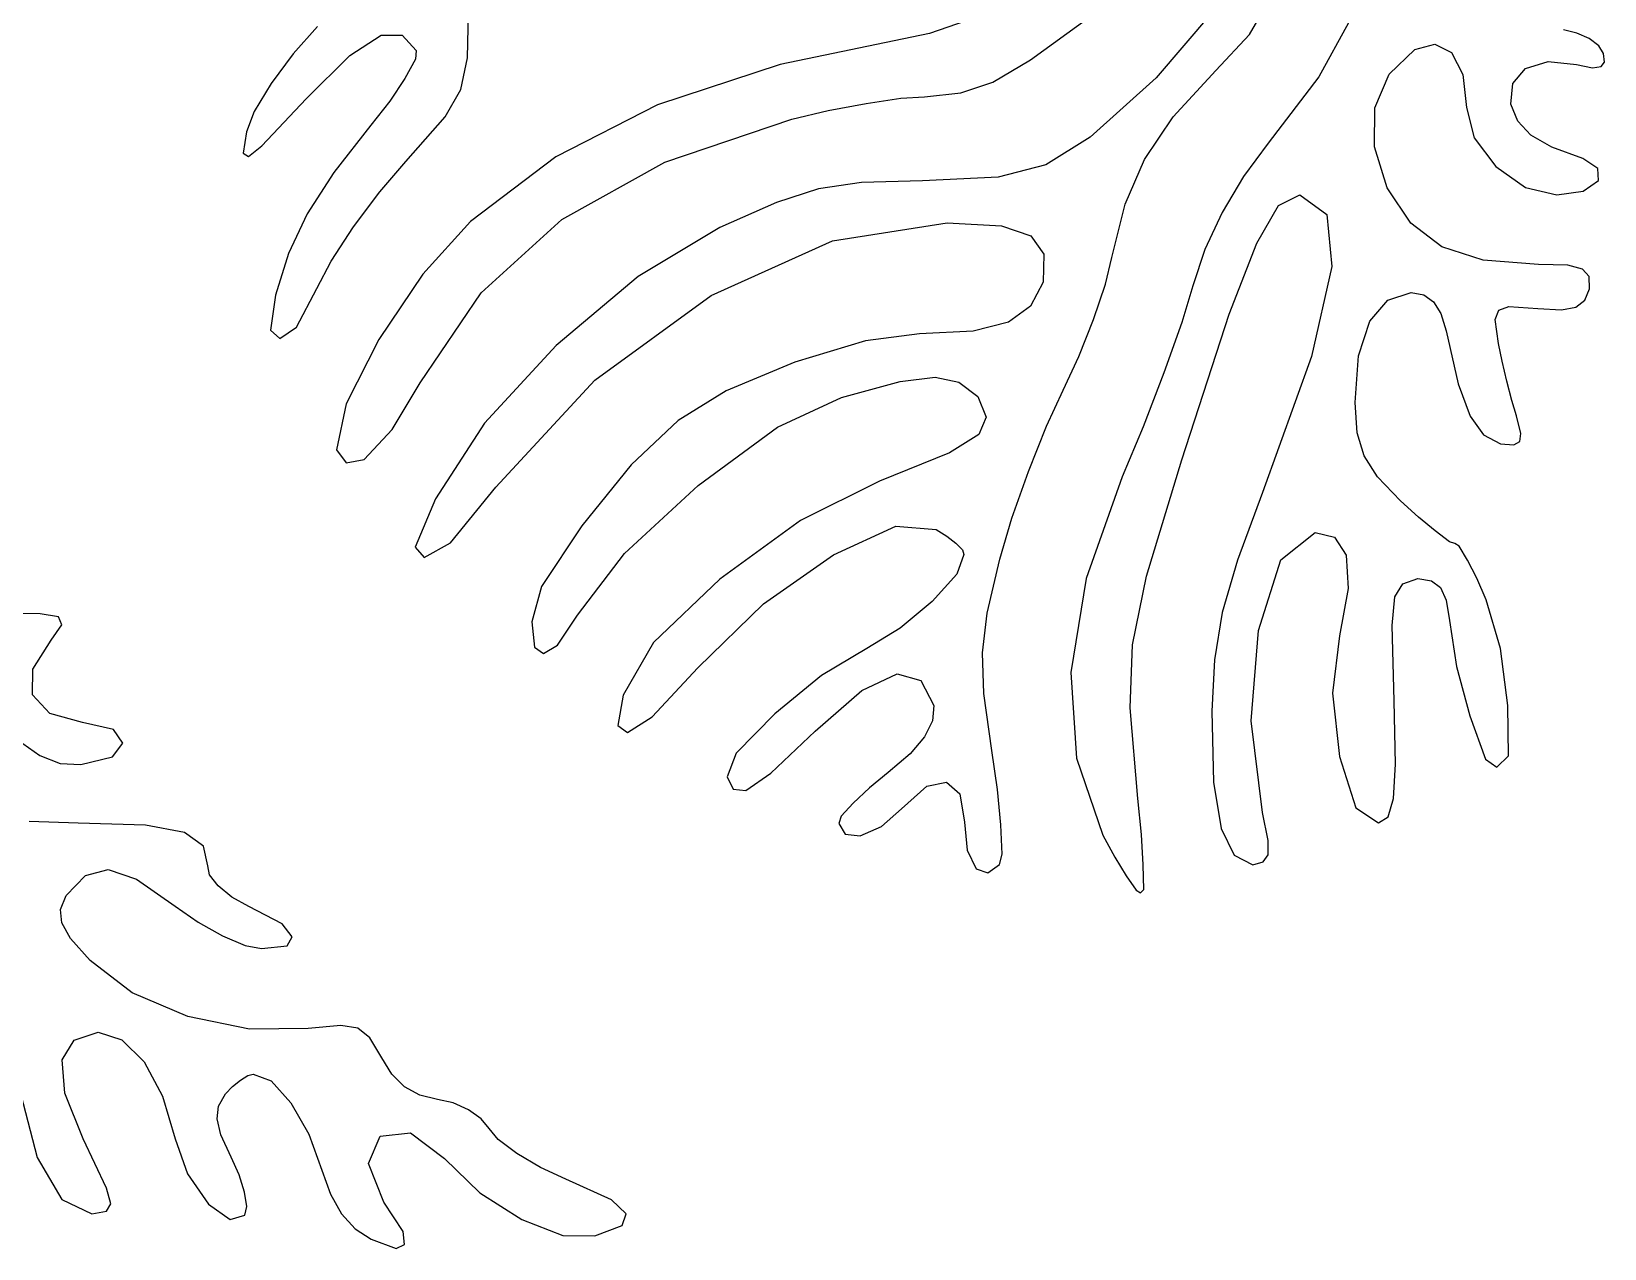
# Model space of a CAD drawing. Header units: metres. Extents: x -276 to 353, y -236 to 239.
# Drawn here: x -136.4 to -23.7, y 6.4 to 93.6 of the extents above; entities that cross this region are included whole.
import ezdxf

# ---------------------------------------------------------------- set-up
doc = ezdxf.new("R2010")
doc.units = ezdxf.units.M
doc.layers.add('Draw', color=2, linetype='CONTINUOUS')

msp = doc.modelspace()

# ---------------------------------------------------------------- linework, layer by layer
at = {"layer": 'draw'}
for p, q in [((-105.16, 91.67), (-105.05, 96.25)), ((-67.42, 95.02), (-72.05, 93.41)), ((-51.85, 94.87), (-55.8, 90.23)), ((-49.13, 93.35), (-48.09, 95.11)), ((-115.91, 93.92), (-117.65, 91.96)), ((-64.81, 91.52), (-60.55, 94.62)), ((-42.02, 94.17), (-44.15, 90.32)), ((-25.67, 93.45), (-26.63, 93.67)), ((-113.58, 91.85), (-111.35, 93.3)), ((-111.35, 93.3), (-109.84, 93.3)), ((-109.84, 93.3), (-108.83, 92.2)), ((-72.05, 93.41), (-82.76, 91.19)), ((-51.54, 90.77), (-49.13, 93.35)), ((-37.28, 92.27), (-35.85, 92.64)), ((-35.85, 92.64), (-34.65, 92.06)), ((-24.79, 93.05), (-25.67, 93.45)), ((-24.1, 92.54), (-24.79, 93.05)), ((-23.75, 91.98), (-24.1, 92.54)), ((-117.65, 91.96), (-119.22, 89.83)), ((-116.71, 88.74), (-113.58, 91.85)), ((-108.88, 91.57), (-109.64, 90.19)), ((-108.83, 92.2), (-108.88, 91.57)), ((-105.63, 89.41), (-105.16, 91.67)), ((-67.51, 89.93), (-64.81, 91.52)), ((-39.12, 90.5), (-37.28, 92.27)), ((-34.65, 92.06), (-33.84, 90.49)), ((-29.34, 90.92), (-27.73, 91.4)), ((-27.73, 91.4), (-25.68, 91.19)), ((-23.93, 91.04), (-23.68, 91.37)), ((-23.68, 91.37), (-23.75, 91.98)), ((-109.64, 90.19), (-110.72, 88.57)), ((-82.76, 91.19), (-91.55, 88.3)), ((-55.8, 90.23), (-60.54, 85.98)), ((-54.58, 87.44), (-51.54, 90.77)), ((-44.15, 90.32), (-47.78, 85.56)), ((-40.13, 88.09), (-39.12, 90.5)), ((-33.84, 90.49), (-33.57, 88.12)), ((-30.26, 89.84), (-29.34, 90.92)), ((-25.68, 91.19), (-24.54, 90.96)), ((-24.54, 90.96), (-23.93, 91.04)), ((-119.22, 89.83), (-120.44, 87.83)), ((-106.76, 87.45), (-105.63, 89.41)), ((-72.41, 88.89), (-69.81, 89.16)), ((-69.81, 89.16), (-67.51, 89.93)), ((-30.4, 88.36), (-30.26, 89.84)), ((-119.88, 85.36), (-116.71, 88.74)), ((-110.72, 88.57), (-112.08, 86.84)), ((-91.55, 88.3), (-98.83, 84.59)), ((-79.31, 87.89), (-76.58, 88.41)), ((-76.58, 88.41), (-74.11, 88.78)), ((-74.11, 88.78), (-72.41, 88.89)), ((-40.17, 85.29), (-40.13, 88.09)), ((-33.57, 88.12), (-33.02, 85.95)), ((-29.9, 87.14), (-30.4, 88.36)), ((-120.44, 87.83), (-121, 86.37)), ((-112.08, 86.84), (-114.72, 83.46)), ((-109.57, 84.25), (-106.76, 87.45)), ((-91.01, 84.19), (-81.91, 87.28)), ((-81.91, 87.28), (-79.31, 87.89)), ((-56.65, 84.4), (-54.58, 87.44)), ((-28.96, 86.14), (-29.9, 87.14)), ((-121, 86.37), (-121.22, 84.84)), ((-60.54, 85.98), (-63.71, 84.01)), ((-33.02, 85.95), (-31.48, 83.88)), ((-27.46, 85.27), (-28.96, 86.14)), ((-121.22, 84.84), (-120.85, 84.61)), ((-120.85, 84.61), (-119.88, 85.36)), ((-98.83, 84.59), (-104.94, 79.94)), ((-47.78, 85.56), (-49.55, 83.18)), ((-39.25, 82.36), (-40.17, 85.29)), ((-25.24, 84.45), (-27.46, 85.27)), ((-114.72, 83.46), (-116.63, 80.49)), ((-111.43, 82.07), (-109.57, 84.25)), ((-98.39, 80.08), (-91.01, 84.19)), ((-63.71, 84.01), (-67.12, 83.13)), ((-58.04, 81.2), (-56.65, 84.4)), ((-31.48, 83.88), (-29.35, 82.39)), ((-24.16, 83.75), (-25.24, 84.45)), ((-24.12, 82.88), (-24.16, 83.75)), ((-76.91, 82.74), (-80.01, 82.28)), ((-72.55, 82.87), (-76.91, 82.74)), ((-67.12, 83.13), (-72.55, 82.87)), ((-49.55, 83.18), (-51.09, 80.6)), ((-37.56, 79.83), (-39.25, 82.36)), ((-29.35, 82.39), (-27.11, 81.87)), ((-25.22, 82.12), (-24.12, 82.88)), ((-113.31, 79.56), (-111.43, 82.07)), ((-83.02, 81.32), (-87.08, 79.51)), ((-80.01, 82.28), (-83.02, 81.32)), ((-58.98, 77.37), (-58.04, 81.2)), ((-47.05, 81.09), (-45.52, 81.87)), ((-45.52, 81.87), (-43.57, 80.45)), ((-27.11, 81.87), (-25.22, 82.12)), ((-116.63, 80.49), (-117.98, 77.65)), ((-104.18, 74.83), (-98.39, 80.08)), ((-51.09, 80.6), (-52.33, 77.94)), ((-48.59, 78.4), (-47.05, 81.09)), ((-43.57, 80.45), (-43.22, 76.72)), ((-114.92, 77.11), (-113.31, 79.56)), ((-104.94, 79.94), (-108.36, 76.18)), ((-87.08, 79.51), (-92.92, 76)), ((-79, 78.56), (-70.78, 79.86)), ((-70.78, 79.86), (-66.9, 79.65)), ((-66.9, 79.65), (-64.78, 78.93)), ((-64.78, 78.93), (-63.86, 77.61)), ((-35.35, 78.13), (-37.56, 79.83)), ((-87.7, 74.65), (-79, 78.56)), ((-52.33, 77.94), (-53.19, 75.35)), ((-50.57, 73.31), (-48.59, 78.4)), ((-32.38, 77.18), (-35.35, 78.13)), ((-117.98, 77.65), (-118.92, 74.68)), ((-115.96, 75.15), (-114.92, 77.11)), ((-63.86, 77.61), (-63.91, 75.6)), ((-59.44, 75.46), (-58.98, 77.37)), ((-43.22, 76.72), (-44.68, 70.27)), ((-28.42, 76.87), (-32.38, 77.18)), ((-26.3, 76.81), (-28.42, 76.87)), ((-25.25, 76.54), (-26.3, 76.81)), ((-108.36, 76.18), (-111.51, 71.49)), ((-92.92, 76), (-98.81, 71.07)), ((-63.91, 75.6), (-64.81, 73.88)), ((-24.79, 76), (-25.25, 76.54)), ((-24.75, 75.12), (-24.79, 76)), ((-118.92, 74.68), (-119.27, 72.17)), ((-117.4, 72.37), (-115.96, 75.15)), ((-108.55, 68.39), (-104.18, 74.83)), ((-96.02, 68.59), (-87.7, 74.65)), ((-60.3, 72.93), (-59.44, 75.46)), ((-53.19, 75.35), (-53.98, 72.71)), ((-39.22, 74.32), (-37.54, 74.87)), ((-37.54, 74.87), (-36.64, 74.7)), ((-36.64, 74.7), (-35.93, 74.2)), ((-25.1, 74.31), (-24.75, 75.12)), ((-64.81, 73.88), (-66.4, 72.74)), ((-53.98, 62.87), (-50.57, 73.31)), ((-40.5, 72.8), (-39.22, 74.32)), ((-35.93, 74.2), (-35.4, 73.35)), ((-35.4, 73.35), (-35.04, 72.12)), ((-31.51, 72.94), (-31.25, 73.6)), ((-31.25, 73.6), (-30.53, 73.86)), ((-30.53, 73.86), (-28.45, 73.71)), ((-28.45, 73.71), (-26.77, 73.63)), ((-26.77, 73.63), (-25.73, 73.82)), ((-25.73, 73.82), (-25.1, 74.31)), ((-119.27, 72.17), (-118.59, 71.56)), ((-118.59, 71.56), (-117.4, 72.37)), ((-66.4, 72.74), (-68.93, 72.09)), ((-61.35, 70.27), (-60.3, 72.93)), ((-53.98, 72.71), (-55.25, 69.11)), ((-41.3, 70.33), (-40.5, 72.8)), ((-31.27, 71.21), (-31.51, 72.94)), ((-111.51, 71.49), (-113.85, 66.89)), ((-98.81, 71.07), (-103.93, 65.5)), ((-76.64, 71.4), (-81.7, 69.87)), ((-72.77, 71.89), (-76.64, 71.4)), ((-68.93, 72.09), (-72.77, 71.89)), ((-35.04, 72.12), (-34.16, 68.31)), ((-31.02, 69.95), (-31.27, 71.21)), ((-62.47, 67.87), (-61.35, 70.27)), ((-44.68, 70.27), (-48.2, 60.54)), ((-41.55, 66.99), (-41.3, 70.33)), ((-30.68, 68.52), (-31.02, 69.95)), ((-81.7, 69.87), (-86.62, 67.83)), ((-74.14, 68.48), (-71.64, 68.79)), ((-71.64, 68.79), (-69.94, 68.43)), ((-55.25, 69.11), (-56.75, 65.23)), ((-110.54, 65.06), (-108.55, 68.39)), ((-103.12, 60.92), (-96.02, 68.59)), ((-86.62, 67.83), (-90.06, 65.69)), ((-78.35, 67.34), (-74.14, 68.48)), ((-69.94, 68.43), (-68.59, 67.42)), ((-63.67, 65.29), (-62.47, 67.87)), ((-34.16, 68.31), (-33.32, 66.01)), ((-30.32, 67.13), (-30.68, 68.52)), ((-113.85, 66.89), (-114.54, 63.59)), ((-82.94, 65.22), (-78.35, 67.34)), ((-68.59, 67.42), (-68, 65.94)), ((-41.4, 64.81), (-41.55, 66.99)), ((-30, 66.02), (-30.32, 67.13)), ((-103.93, 65.5), (-107.45, 60.08)), ((-90.06, 65.69), (-93.43, 62.52)), ((-68, 65.94), (-68.52, 64.68)), ((-33.32, 66.01), (-32.36, 64.67)), ((-29.67, 64.76), (-30, 66.02)), ((-112.55, 62.91), (-110.54, 65.06)), ((-88.63, 61.04), (-82.94, 65.22)), ((-68.52, 64.68), (-70.62, 63.37)), ((-64.96, 62.05), (-63.67, 65.29)), ((-56.75, 65.23), (-58.25, 61.66)), ((-40.91, 63.17), (-41.4, 64.81)), ((-32.36, 64.67), (-31.14, 64.03)), ((-29.76, 64.18), (-29.67, 64.76)), ((-114.54, 63.59), (-113.85, 62.66)), ((-70.62, 63.37), (-75.63, 61.34)), ((-39.96, 61.67), (-40.91, 63.17)), ((-31.14, 64.03), (-30.18, 63.94)), ((-30.18, 63.94), (-29.76, 64.18)), ((-113.85, 62.66), (-112.55, 62.91)), ((-93.43, 62.52), (-96.96, 58.16)), ((-66.14, 58.69), (-64.96, 62.05)), ((-56.5, 54.54), (-53.98, 62.87)), ((-106.38, 56.94), (-103.12, 60.92)), ((-93.91, 56.17), (-88.63, 61.04)), ((-75.63, 61.34), (-81.3, 58.52)), ((-58.25, 61.66), (-60.83, 54.38)), ((-38.3, 59.93), (-39.96, 61.67)), ((-107.45, 60.08), (-108.91, 56.63)), ((-48.2, 60.54), (-49.99, 55.68)), ((-37.01, 58.76), (-38.3, 59.93)), ((-67.02, 55.76), (-66.14, 58.69)), ((-35.82, 57.78), (-37.01, 58.76)), ((-96.96, 58.16), (-99.85, 53.81)), ((-81.3, 58.52), (-87.08, 54.33)), ((-78.94, 56.08), (-74.46, 58.12)), ((-74.46, 58.12), (-71.58, 57.89)), ((-71.58, 57.89), (-70.81, 57.42)), ((-46.87, 55.72), (-44.42, 57.66)), ((-44.42, 57.66), (-43.03, 57.33)), ((-34.8, 57.01), (-35.82, 57.78)), ((-108.91, 56.63), (-108.25, 55.87)), ((-108.25, 55.87), (-106.38, 56.94)), ((-70.81, 57.42), (-70.16, 56.91)), ((-70.16, 56.91), (-69.69, 56.43)), ((-69.69, 56.43), (-69.58, 56.09)), ((-43.03, 57.33), (-42.19, 56.04)), ((-34.41, 56.88), (-34.8, 57.01)), ((-34.09, 56.7), (-34.41, 56.88)), ((-33.49, 55.69), (-34.09, 56.7)), ((-97.28, 51.75), (-93.91, 56.17)), ((-83.95, 52.55), (-78.94, 56.08)), ((-69.58, 56.09), (-70.09, 54.68)), ((-67.92, 51.9), (-67.02, 55.76)), ((-49.99, 55.68), (-51.07, 51.93)), ((-48.47, 50.66), (-46.87, 55.72)), ((-42.19, 56.04), (-42.06, 53.65)), ((-32.83, 54.39), (-33.49, 55.69)), ((-87.08, 54.33), (-91.83, 49.79)), ((-70.09, 54.68), (-71.85, 52.74)), ((-60.83, 54.38), (-61.92, 47.65)), ((-57.51, 49.63), (-56.5, 54.54)), ((-38.13, 54), (-37.05, 54.37)), ((-37.05, 54.37), (-36.09, 54.2)), ((-36.09, 54.2), (-35.43, 53.72)), ((-32.16, 52.85), (-32.83, 54.39)), ((-99.85, 53.81), (-100.55, 51.28)), ((-42.06, 53.65), (-42.68, 50.28)), ((-38.89, 51), (-38.71, 53.07)), ((-38.71, 53.07), (-38.13, 54)), ((-35.43, 53.72), (-35.02, 52.82)), ((-135.77, 51.84), (-140.65, 51.87)), ((-88.66, 47.97), (-83.95, 52.55)), ((-71.85, 52.74), (-74.14, 50.82)), ((-68.26, 49.05), (-67.92, 51.9)), ((-51.07, 51.93), (-51.63, 48.54)), ((-35.02, 52.82), (-34.79, 51.37)), ((-31.14, 49.37), (-32.16, 52.85)), ((-134.46, 51.62), (-135.77, 51.84)), ((-134.99, 49.95), (-134.23, 51.06)), ((-134.23, 51.06), (-134.46, 51.62)), ((-100.55, 51.28), (-100.36, 49.45)), ((-98.71, 49.59), (-97.28, 51.75)), ((-74.14, 50.82), (-76.55, 49.37)), ((-38.76, 45.62), (-38.89, 51)), ((-34.79, 51.37), (-34.29, 48.08)), ((-136.29, 47.88), (-134.99, 49.95)), ((-91.83, 49.79), (-94.01, 46.02)), ((-57.68, 45.11), (-57.51, 49.63)), ((-49, 44.17), (-48.47, 50.66)), ((-42.68, 50.28), (-43.17, 46.16)), ((-100.36, 49.45), (-99.7, 49)), ((-99.7, 49), (-98.71, 49.59)), ((-76.55, 49.37), (-79.78, 47.42)), ((-68.16, 46.15), (-68.26, 49.05)), ((-51.63, 48.54), (-51.83, 44.87)), ((-30.61, 45.27), (-31.14, 49.37)), ((-136.32, 46.05), (-136.29, 47.88)), ((-91.93, 44.47), (-88.66, 47.97)), ((-79.78, 47.42), (-83.14, 44.67)), ((-76.9, 46.36), (-74.36, 47.54)), ((-74.36, 47.54), (-72.68, 47.07)), ((-61.92, 47.65), (-61.51, 41.51)), ((-34.29, 48.08), (-33.33, 44.54)), ((-80.24, 43.45), (-76.9, 46.36)), ((-72.68, 47.07), (-71.75, 45.27)), ((-135.08, 44.71), (-136.32, 46.05)), ((-94.01, 46.02), (-94.37, 43.85)), ((-71.75, 45.27), (-71.84, 44.18)), ((-67.58, 42.05), (-68.16, 46.15)), ((-57.12, 38.62), (-57.68, 45.11)), ((-43.17, 46.16), (-42.67, 41.63)), ((-38.67, 41.07), (-38.76, 45.62)), ((-30.57, 41.67), (-30.61, 45.27)), ((-132.73, 44.06), (-135.08, 44.71)), ((-130.51, 43.56), (-132.73, 44.06)), ((-93.68, 43.35), (-91.93, 44.47)), ((-83.14, 44.67), (-85.91, 41.87)), ((-71.84, 44.18), (-72.4, 43.03)), ((-51.83, 44.87), (-51.69, 39.79)), ((-48.18, 37.62), (-49, 44.17)), ((-33.33, 44.54), (-32.21, 41.43)), ((-137.42, 42.85), (-135.8, 41.69)), ((-129.85, 42.59), (-130.51, 43.56)), ((-94.37, 43.85), (-93.68, 43.35)), ((-83.41, 40.44), (-80.24, 43.45)), ((-72.4, 43.03), (-73.44, 41.81)), ((-130.58, 41.6), (-129.85, 42.59)), ((-85.91, 41.87), (-86.55, 40.18)), ((-73.44, 41.81), (-75, 40.48)), ((-67.17, 39.25), (-67.58, 42.05)), ((-135.8, 41.69), (-134.34, 41.13)), ((-134.34, 41.13), (-132.86, 41.06)), ((-132.86, 41.06), (-130.58, 41.6)), ((-61.51, 41.51), (-59.62, 36)), ((-42.67, 41.63), (-41.5, 37.94)), ((-38.81, 38.62), (-38.67, 41.07)), ((-32.21, 41.43), (-31.39, 40.87)), ((-31.39, 40.87), (-30.57, 41.67)), ((-86.55, 40.18), (-86.11, 39.28)), ((-85.2, 39.2), (-83.41, 40.44)), ((-75, 40.48), (-76.36, 39.37)), ((-74.05, 37.87), (-72.24, 39.49)), ((-72.24, 39.49), (-70.82, 39.79)), ((-70.82, 39.79), (-69.87, 38.94)), ((-51.69, 39.79), (-51.15, 36.47)), ((-86.11, 39.28), (-85.2, 39.2)), ((-76.36, 39.37), (-77.51, 38.29)), ((-69.87, 38.94), (-69.55, 36.93)), ((-66.93, 36.73), (-67.17, 39.25)), ((-56.86, 36.04), (-57.12, 38.62)), ((-39.19, 37.31), (-38.81, 38.62)), ((-78.37, 37.34), (-78.55, 36.82)), ((-77.51, 38.29), (-78.37, 37.34)), ((-75.5, 36.61), (-74.05, 37.87)), ((-47.78, 35.62), (-48.18, 37.62)), ((-41.5, 37.94), (-39.88, 36.87)), ((-39.88, 36.87), (-39.19, 37.31)), ((-133.05, 36.86), (-136.57, 36.98)), ((-128.22, 36.71), (-133.05, 36.86)), ((-125.43, 36.17), (-128.22, 36.71)), ((-124.07, 35.2), (-125.43, 36.17)), ((-78.55, 36.82), (-78.09, 36.07)), ((-78.09, 36.07), (-77.01, 35.95)), ((-77.01, 35.95), (-75.5, 36.61)), ((-69.55, 36.93), (-69.35, 34.92)), ((-66.84, 34.64), (-66.93, 36.73)), ((-51.15, 36.47), (-50.22, 34.55)), ((-123.75, 33.79), (-124.07, 35.2)), ((-59.62, 36), (-58.77, 34.42)), ((-56.73, 33.86), (-56.86, 36.04)), ((-47.79, 34.59), (-47.78, 35.62)), ((-69.35, 34.92), (-68.71, 33.58)), ((-67.87, 33.3), (-67.04, 33.9)), ((-67.04, 33.9), (-66.84, 34.64)), ((-58.77, 34.42), (-57.96, 33.08)), ((-56.7, 32.09), (-56.73, 33.86)), ((-50.22, 34.55), (-48.87, 33.87)), ((-48.87, 33.87), (-48.15, 34.07)), ((-48.15, 34.07), (-47.79, 34.59)), ((-133.92, 31.66), (-132.52, 33.11)), ((-132.52, 33.11), (-130.91, 33.53)), ((-130.91, 33.53), (-128.88, 32.85)), ((-128.88, 32.85), (-126.1, 30.91)), ((-123.64, 33.15), (-123.75, 33.79)), ((-123.02, 32.36), (-123.64, 33.15)), ((-68.71, 33.58), (-67.87, 33.3)), ((-57.96, 33.08), (-57.24, 32.04)), ((-134.31, 30.66), (-133.92, 31.66)), ((-122.04, 31.56), (-123.02, 32.36)), ((-120.83, 30.88), (-122.04, 31.56)), ((-57.24, 32.04), (-56.92, 31.87)), ((-56.92, 31.87), (-56.7, 32.09)), ((-134.22, 29.7), (-134.31, 30.66)), ((-126.1, 30.91), (-124.46, 29.75)), ((-118.44, 29.64), (-120.83, 30.88)), ((-133.59, 28.6), (-134.22, 29.7)), ((-124.46, 29.75), (-122.71, 28.77)), ((-117.71, 28.71), (-118.44, 29.64)), ((-132.19, 27.02), (-133.59, 28.6)), ((-122.71, 28.77), (-121.08, 28.08)), ((-118.08, 28.07), (-117.71, 28.71)), ((-121.08, 28.08), (-119.92, 27.87)), ((-119.92, 27.87), (-118.08, 28.07)), ((-129.18, 24.7), (-132.19, 27.02)), ((-125.18, 22.99), (-129.18, 24.7)), ((-120.78, 22.09), (-125.18, 22.99)), ((-133.34, 21.31), (-131.61, 21.87)), ((-131.61, 21.87), (-129.92, 21.33)), ((-116.56, 22.15), (-120.78, 22.09)), ((-114.24, 22.36), (-116.56, 22.15)), ((-113.02, 22.16), (-114.24, 22.36)), ((-112.16, 21.48), (-113.02, 22.16)), ((-111.3, 20.03), (-112.16, 21.48)), ((-134.2, 19.89), (-133.34, 21.31)), ((-129.92, 21.33), (-128.33, 19.75)), ((-134, 17.51), (-134.2, 19.89)), ((-128.33, 19.75), (-127.01, 17.3)), ((-110.58, 18.86), (-111.3, 20.03)), ((-121.98, 17.99), (-121.42, 18.45)), ((-121.42, 18.45), (-120.89, 18.78)), ((-120.89, 18.78), (-120.5, 18.87)), ((-120.5, 18.87), (-119.22, 18.39)), ((-119.22, 18.39), (-117.8, 16.81)), ((-109.66, 17.97), (-110.58, 18.86)), ((-137.16, 17.42), (-135.98, 12.9)), ((-132.7, 14.24), (-134, 17.51)), ((-127.01, 17.3), (-126.1, 14.23)), ((-122.99, 16.58), (-122.49, 17.45)), ((-122.49, 17.45), (-121.98, 17.99)), ((-108.56, 17.36), (-109.66, 17.97)), ((-107.3, 17.06), (-108.56, 17.36)), ((-106.18, 16.81), (-107.3, 17.06)), ((-123.1, 15.67), (-122.99, 16.58)), ((-117.8, 16.81), (-116.51, 14.58)), ((-105.08, 16.32), (-106.18, 16.81)), ((-104.17, 15.68), (-105.08, 16.32)), ((-122.82, 14.53), (-123.1, 15.67)), ((-111.42, 14.44), (-109.24, 14.66)), ((-109.24, 14.66), (-106.79, 12.82)), ((-103.61, 14.98), (-104.17, 15.68)), ((-102.95, 14.18), (-103.61, 14.98)), ((-131.02, 10.71), (-132.7, 14.24)), ((-126.1, 14.23), (-125.21, 11.73)), ((-122.08, 12.92), (-122.82, 14.53)), ((-116.51, 14.58), (-115.59, 11.99)), ((-112.25, 12.48), (-111.42, 14.44)), ((-101.61, 13.19), (-102.95, 14.18)), ((-135.98, 12.9), (-134.22, 9.89)), ((-121.51, 11.65), (-122.08, 12.92)), ((-111.14, 9.7), (-112.25, 12.48)), ((-106.79, 12.82), (-104.26, 10.37)), ((-99.93, 12.19), (-101.61, 13.19)), ((-125.21, 11.73), (-123.71, 9.56)), ((-121.13, 10.42), (-121.51, 11.65)), ((-115.59, 11.99), (-114.98, 10.28)), ((-98.11, 11.34), (-99.93, 12.19)), ((-94.83, 9.87), (-98.11, 11.34)), ((-130.7, 9.58), (-131.02, 10.71)), ((-120.97, 9.38), (-121.13, 10.42)), ((-114.98, 10.28), (-114.19, 8.87)), ((-104.26, 10.37), (-101.27, 8.45)), ((-134.22, 9.89), (-132.07, 8.87)), ((-132.07, 8.87), (-131.02, 9.06)), ((-131.02, 9.06), (-130.7, 9.58)), ((-123.71, 9.56), (-122.17, 8.45)), ((-121.11, 8.78), (-120.97, 9.38)), ((-109.77, 7.59), (-111.14, 9.7)), ((-93.79, 8.86), (-94.83, 9.87)), ((-122.17, 8.45), (-121.11, 8.78)), ((-114.19, 8.87), (-113.21, 7.8)), ((-101.27, 8.45), (-98.33, 7.31)), ((-96.02, 7.29), (-94.07, 8.02)), ((-94.07, 8.02), (-93.79, 8.86)), ((-113.21, 7.8), (-112.06, 7.06)), ((-112.06, 7.06), (-110.27, 6.38)), ((-109.67, 6.68), (-109.77, 7.59)), ((-98.33, 7.31), (-96.02, 7.29)), ((-110.27, 6.38), (-109.67, 6.68))]:
    msp.add_line(p, q, dxfattribs=at)

doc.saveas('drawing.dxf')
